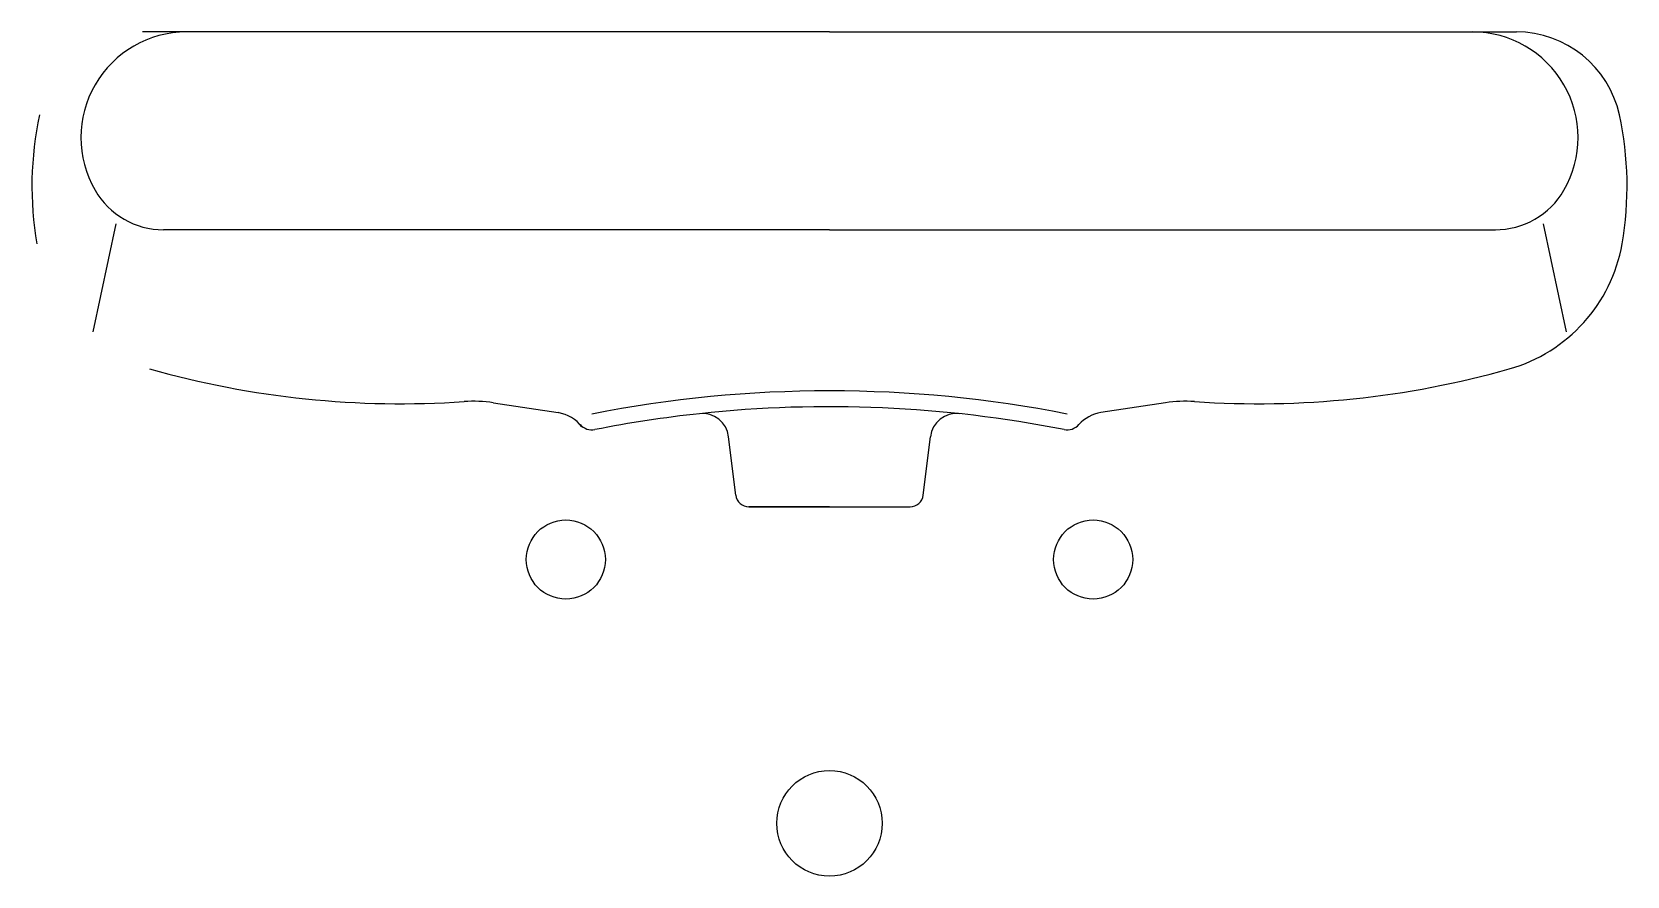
# Model space of a CAD drawing. Extents: x 1156 to 1761, y 1679 to 1999.
import ezdxf

# ---------------------------------------------------------------- set-up
doc = ezdxf.new("R2010")
doc.units = 0
doc.header["$LTSCALE"] = 50
doc.layers.add('FINA', color=6, linetype='CONTINUOUS')
doc.layers.add('GROSSA', color=3, linetype='CONTINUOUS')

msp = doc.modelspace()

# ---------------------------------------------------------------- linework, layer by layer
at = {"layer": 'FINA', "color": 0, "linetype": 'CONTINUOUS'}
for p, q in [((1187.41, 1925.84), (1178.66, 1885.01)), ((1728.74, 1925.84), (1737.49, 1885.01)), ((1458.07, 1923.64), (1205.52, 1923.64)), ((1458.07, 1923.64), (1710.63, 1923.64))]:
    msp.add_line(p, q, dxfattribs=at)
at = {"layer": 'FINA', "color": 0}
for centre, radius in [((1358.07, 1798.64), 15), ((1558.07, 1798.64), 15), ((1458.07, 1698.64), 20)]:
    msp.add_circle(centre, radius, dxfattribs=at)
at = {"layer": 'FINA', "color": 0, "linetype": 'CONTINUOUS'}
for centre, radius, start, end in [((1214.18, 1958.64), 40, 90, 209.99999), ((1701.97, 1958.64), 40, 330.00001, 90), ((1205.52, 1953.64), 30, 210.00085, 270), ((1710.63, 1953.64), 30, 269.66358, 330.00532), ((1458.1, 1396.24), 466.34, 78.85858, 101.14142)]:
    msp.add_arc(centre, radius, start, end, dxfattribs=at)
at = {"layer": 'GROSSA', "color": 0, "linetype": 'CONTINUOUS'}
for p, q in [((1458.07, 1998.64), (1197.57, 1998.64)), ((1458.07, 1998.64), (1718.57, 1998.64)), ((1330.63, 1858.07), (1355.14, 1854.32)), ((1585.52, 1858.07), (1561.01, 1854.32)), ((1458.07, 1818.64), (1427.5, 1818.64)), ((1427.5, 1818.64), (1488.65, 1818.64)), ((1458.07, 1818.64), (1488.65, 1818.64))]:
    msp.add_line(p, q, dxfattribs=at)
at = {"layer": 'GROSSA', "color": 0}
for p, q in [((1422.54, 1823.03), (1419.81, 1845.21)), ((1493.61, 1823.03), (1496.34, 1845.21))]:
    msp.add_line(p, q, dxfattribs=at)
at = {"layer": 'GROSSA', "color": 0, "linetype": 'CONTINUOUS'}
for centre, radius, start, end in [((1718.58, 1958.64), 40, 12.33739, 90), ((1282.18, 1940.13), 126.6, 167.65971, 189.9378), ((1634.03, 1940.14), 126.55, 350.05706, 12.34442), ((1699.58, 1928.64), 60, 285.79171, 350.0597), ((1295.48, 2207.66), 349.97, 254.20501, 273.94466), ((1620.63, 2207.66), 349.97, 266.04709, 285.79703), ((1323, 1808.64), 50.01, 81.28935, 93.9999), ((1593.07, 1808.64), 50, 86.05705, 98.68496), ((1353.02, 1840.48), 14.01, 37.11534, 81.29527), ((1458.07, 1396.24), 460.33, 96.14259, 101.14153), ((1458.07, 1396.24), 460.33, 78.85847, 96.14259), ((1563.13, 1840.49), 14, 98.76646, 138.43735), ((1367.97, 1853.79), 6, 221.68771, 281.1898), ((1548.18, 1853.8), 6.02, 258.84715, 318.15276)]:
    msp.add_arc(centre, radius, start, end, dxfattribs=at)
at = {"layer": 'GROSSA', "color": 0}
for centre, radius, start, end in [((1409.89, 1843.99), 10, 7, 96.14259), ((1506.26, 1843.99), 10, 83.85741, 173), ((1427.5, 1823.64), 5, 187, 270), ((1488.65, 1823.64), 5, 270, 353)]:
    msp.add_arc(centre, radius, start, end, dxfattribs=at)

doc.saveas('drawing.dxf')
